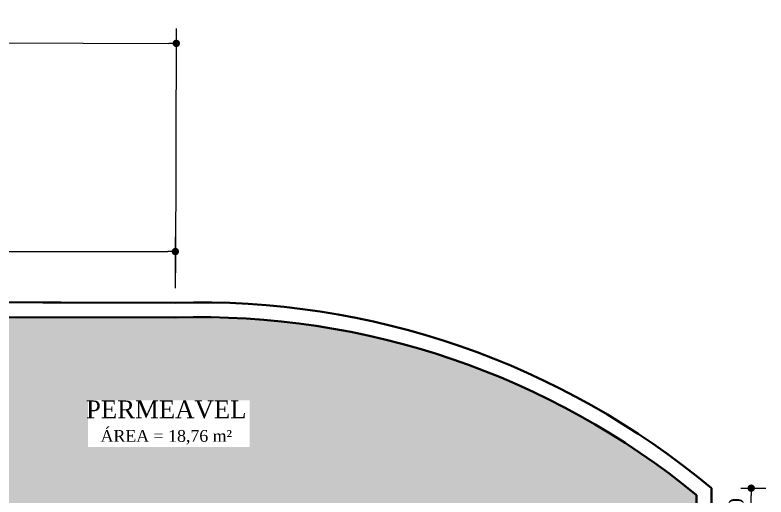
# Model space of a CAD drawing. Header units: millimetres. Extents: x 103208 to 171806, y -164 to 10038.
# Drawn here: x 115126 to 115635, y 7588 to 7915 of the extents above; entities that cross this region are included whole.
import ezdxf

# ---------------------------------------------------------------- set-up
doc = ezdxf.new("R2010")
doc.units = ezdxf.units.MM
doc.layers.add('MEDIDAS', color=7, linetype='Continuous', lineweight=0)
doc.layers.add('Parede Corte', color=4, linetype='Continuous', lineweight=40)
doc.layers.add('Portas-Cotas', color=2, linetype='Continuous')
doc.styles.add('Valéria', font='romantic.ttf', dxfattribs={"height": 10})
doc.dimstyles.new('Cota - 50', dxfattribs={"dimtxt": 10, "dimasz": 5, "dimexe": 10, "dimexo": 20, "dimgap": 5, "dimtad": 1, "dimtxsty": 'Valéria', "dimblk": 'DOT', "dimcen": 0, "dimclrd": 12, "dimclre": 12, "dimclrt": 2, "dimazin": 2, "dimtfac": 1, "dimtix": 1, "dimtmove": 0, "dimatfit": 3, "dimldrblk": 'DOT', "dimfxl": 1, "dimarcsym": 0})

# ---------------------------------------------------------------- blocks, each defined once
blk = doc.blocks.new('_Dot')
at = {"color": 0, "linetype": 'ByBlock', "lineweight": -2}
blk.add_line((-0.5, 0), (-1, 0), dxfattribs=at)
at = {"color": 0, "linetype": 'ByBlock', "const_width": 0.5}
blk.add_lwpolyline([(-0.25, 0, 1), (0.25, 0, 1)], format="xyb", close=True, dxfattribs=at)
blk = doc.blocks.new('*D649')
at = {"layer": 'Defpoints', "color": 0, "transparency": 16777216}
for p in [(115235.51, 7895.66), (113109.11, 7725.11, 9825), (115235.11, 7720.19, 9825)]:
    blk.add_point(p, dxfattribs=at)
at = {"layer": 'MEDIDAS', "color": 12, "lineweight": -2, "transparency": 16777216}
for p, q in [((113109.16, 7745.11), (113109.54, 7910.58)), ((115235.15, 7740.19), (115235.54, 7905.66)), ((113114.52, 7900.57), (115230.51, 7895.67))]:
    blk.add_line(p, q, dxfattribs=at)
at = {"layer": 'MEDIDAS', "color": 12, "lineweight": -2, "transparency": 16777216, "xscale": 5, "yscale": 5, "zscale": 5}
for p, rotation in [((113109.52, 7900.58), 179.8672790573392), ((115235.51, 7895.66), 359.8672790573391)]:
    blk.add_blockref('_Dot', p, dxfattribs=dict(at, rotation=rotation))
at = {"layer": 'MEDIDAS', "color": 2, "transparency": 16777216, "insert": (114172.54, 7908.27), "char_height": 10, "attachment_point": 5, "rotation": 359.8673, "style": 'Valéria'}
blk.add_mtext('2126', dxfattribs=at)
blk = doc.blocks.new('*D692')
at = {"color": 12, "lineweight": -2, "transparency": 16777216}
for p, q in [((115618.06, 7594.27), (115635.08, 7594.27)), ((115625.08, 7570.79), (115625.08, 7589.27)), ((115618.06, 7565.79), (115635.08, 7565.79))]:
    blk.add_line(p, q, dxfattribs=at)
at = {"layer": 'Defpoints', "color": 0, "transparency": 16777216}
for p in [(115598.06, 7594.27, 9825), (115625.08, 7594.27), (115598.06, 7565.79)]:
    blk.add_point(p, dxfattribs=at)
at = {"color": 12, "lineweight": -2, "transparency": 16777216, "xscale": 5, "yscale": 5, "zscale": 5}
for p, rotation in [((115625.08, 7594.27), 90), ((115625.08, 7565.79), 270)]:
    blk.add_blockref('_Dot', p, dxfattribs=dict(at, rotation=rotation))
at = {"color": 2, "transparency": 16777216, "insert": (115614.96, 7580.03), "char_height": 10, "attachment_point": 5, "rotation": 90, "style": 'Valéria'}
blk.add_mtext('30', dxfattribs=at)
blk = doc.blocks.new('*D778')
at = {"color": 12, "lineweight": -2, "transparency": 16777216}
for p, q in [((114119.06, 7732.59), (114119.06, 7764.61)), ((115234.85, 7729.9), (115234.85, 7764.61)), ((114124.06, 7754.61), (115229.85, 7754.61))]:
    blk.add_line(p, q, dxfattribs=at)
at = {"layer": 'Defpoints', "color": 0, "transparency": 16777216}
for p in [(115234.85, 7754.61), (114119.06, 7712.59, 9825), (115234.85, 7709.9, 9825)]:
    blk.add_point(p, dxfattribs=at)
at = {"color": 12, "lineweight": -2, "transparency": 16777216, "xscale": 5, "yscale": 5, "zscale": 5, "rotation": 180}
blk.add_blockref('_Dot', (114119.06, 7754.61), dxfattribs=at)
at = {"color": 12, "lineweight": -2, "transparency": 16777216, "xscale": 5, "yscale": 5, "zscale": 5}
blk.add_blockref('_Dot', (115234.85, 7754.61), dxfattribs=at)
at = {"color": 2, "transparency": 16777216, "insert": (114676.96, 7764.78), "char_height": 10, "attachment_point": 5, "style": 'Valéria'}
blk.add_mtext('1109', dxfattribs=at)

msp = doc.modelspace()

# ---------------------------------------------------------------- hatches: boundary and pattern name
h = msp.add_hatch()
h.set_pattern_fill('GRASS2', color=74, scale=15, pattern_type=2)
h.set_pattern_definition([(360, (4.5, 0.3), (15, 15), [2.25, -0.45, 0.6, -0.45, 2.25, -9]), (360, (3.75, 0.75), (15, 15), [1.5, -1.125, 2.25, -1.125, 1.5, -7.5]), (360, (9, 6.75), (15, 15), [1.875, -0.75, 1.875, -10.5]), (360, (1.5, 9.75), (15, 15), [0.75, -1.5, 0.75, -12]), (90, (3, 9.75), (-15, 15), [1.35, -13.65]), (90, (7.5, 0.75), (-15, 15), [1.5, -13.5]), (90, (11.25, 6.75), (-15, 15), [1.5, -13.5]), (45, (9.45, 0.6), (1e-14, 15), [1.5, -19.7132034]), (135, (5.55, 0.6), (-15, 1e-14), [1.5, -19.7132034]), (63.434949, (9, 0.675), (8e-10, 15), [1.5, -32.0410197]), (75.9637565, (8.25, 0.75), (5e-10, 15), [1.5, -60.3465844]), (75.9637565, (12, 6.75), (5e-10, 15), [1.2, -60.6465844]), (75.9637565, (3.3, 9.75), (5e-10, 15), [1.05, -60.7965844]), (104.0362435, (6.75, 0.75), (-5e-10, 15), [1.5, -60.3465844]), (104.0362435, (10.5, 6.75), (-5e-10, 15), [1.2, -60.6465844]), (104.0362435, (2.7, 9.75), (-5e-10, 15), [1.05, -60.7965844]), (116.565051, (6, 0.675), (-6e-09, 15), [1.5, -32.041002])])
h.paths.add_polyline_path([(115558.74286, 7055.28943), (115588.89213, 7055.28943), (115588.89213, 7105.34423), (115558.74286, 7105.34423)])
h.paths.add_polyline_path([(115588.62067, 7255.34398), (115561.6835, 7255.39765), (115561.6835, 7305.34616), (115588.62067, 7305.29249)])
h.paths.add_polyline_path([(115147.70183, 7465.01001), (115588.3536, 7465.01001), (115588.34842, 7405.34374), (115147.69665, 7405.34374)])
h.paths.add_polyline_path([(115147.57019, 7579.80891), (114118.99809, 7582.27768), (114119.06417, 7712.59049), (115147.63613, 7710.11433)])
h.paths.add_polyline_path([(115285.17916, 7653.68543), (115285.17916, 7622.27658), (115175.65863, 7622.27658), (115175.65863, 7653.68543)], flags=16)
h.paths.add_polyline_path([(115147.63613, 7710.11433), (115147.65256, 7564.61019), (115588.03987, 7565.4095), (115588.05832, 7589.5626), (115549.0546, 7618.68891), (115519.67202, 7637.22823), (115484.34953, 7656.17906), (115444.76615, 7673.57072), (115403.55146, 7687.79001), (115364.74822, 7697.83994), (115325.6572, 7704.88435), (115289.95946, 7708.722)])

# ---------------------------------------------------------------- linework, layer by layer
at = {"layer": 'Parede Corte'}
for p, q in [((115598.05694, 7594.26635, 9825), (115598.05694, 7565.79161)), ((115588.05832, 7589.56269, 9825), (115588.05832, 7565.79161))]:
    msp.add_line(p, q, dxfattribs=at)
at = {"layer": 'Parede Corte', "elevation": 9825}
msp.add_lwpolyline([(113710.08598, 7723.63802), (115234.71226, 7719.90092)], dxfattribs=at)
for points in [[(115002.60966, 7720.46984), (115234.71226, 7719.90092, -0.183582587), (115598.05694, 7594.26635)], [(115002.6126, 7710.46981), (115234.85187, 7709.90055, -0.181396824), (115588.05832, 7589.56269)]]:
    msp.add_lwpolyline(points, format="xyb", dxfattribs=at)

# ---------------------------------------------------------------- texts
at = {"layer": 'Portas-Cotas', "insert": (115228.69117, 7653.68543), "char_height": 12, "attachment_point": 2, "style": 'Valéria'}
msp.add_mtext('PERMEAVEL\\P{\\H0.6667x;ÁREA = 18,76 m²}', dxfattribs=at)

# ---------------------------------------------------------------- dimensions: what is measured, and where the dimension line sits
dim = msp.add_linear_dim(base=(115234.85187, 7754.60797), p1=(114119.06417, 7712.59049, 9825), p2=(115234.85187, 7709.90055, 9825), text='1109', dimstyle='Cota - 50')
dim.commit()
dim.dimension.update_dxf_attribs({"geometry": '*D778', "text_midpoint": (114676.95802, 7764.77809)})
dim = msp.add_linear_dim(base=(115625.07542, 7594.26635), p1=(115598.05694, 7565.79161), p2=(115598.05694, 7594.26635, 9825), angle=90, text='30', dimstyle='Cota - 50', override={"dimtmove": 1})
dim.commit()
dim.dimension.update_dxf_attribs({"geometry": '*D692', "text_midpoint": (115614.96447, 7580.02898)})
at = {"layer": 'MEDIDAS'}
dim = msp.add_aligned_dim(p1=(113109.11238, 7725.11111, 9825), p2=(115235.10668, 7720.18641, 9825), distance=175.47102, dimstyle='Cota - 50', dxfattribs=at)
dim.commit()
dim.dimension.update_dxf_attribs({"geometry": '*D649', "text_midpoint": (114172.5395, 7908.26721)})

doc.saveas('drawing.dxf')
